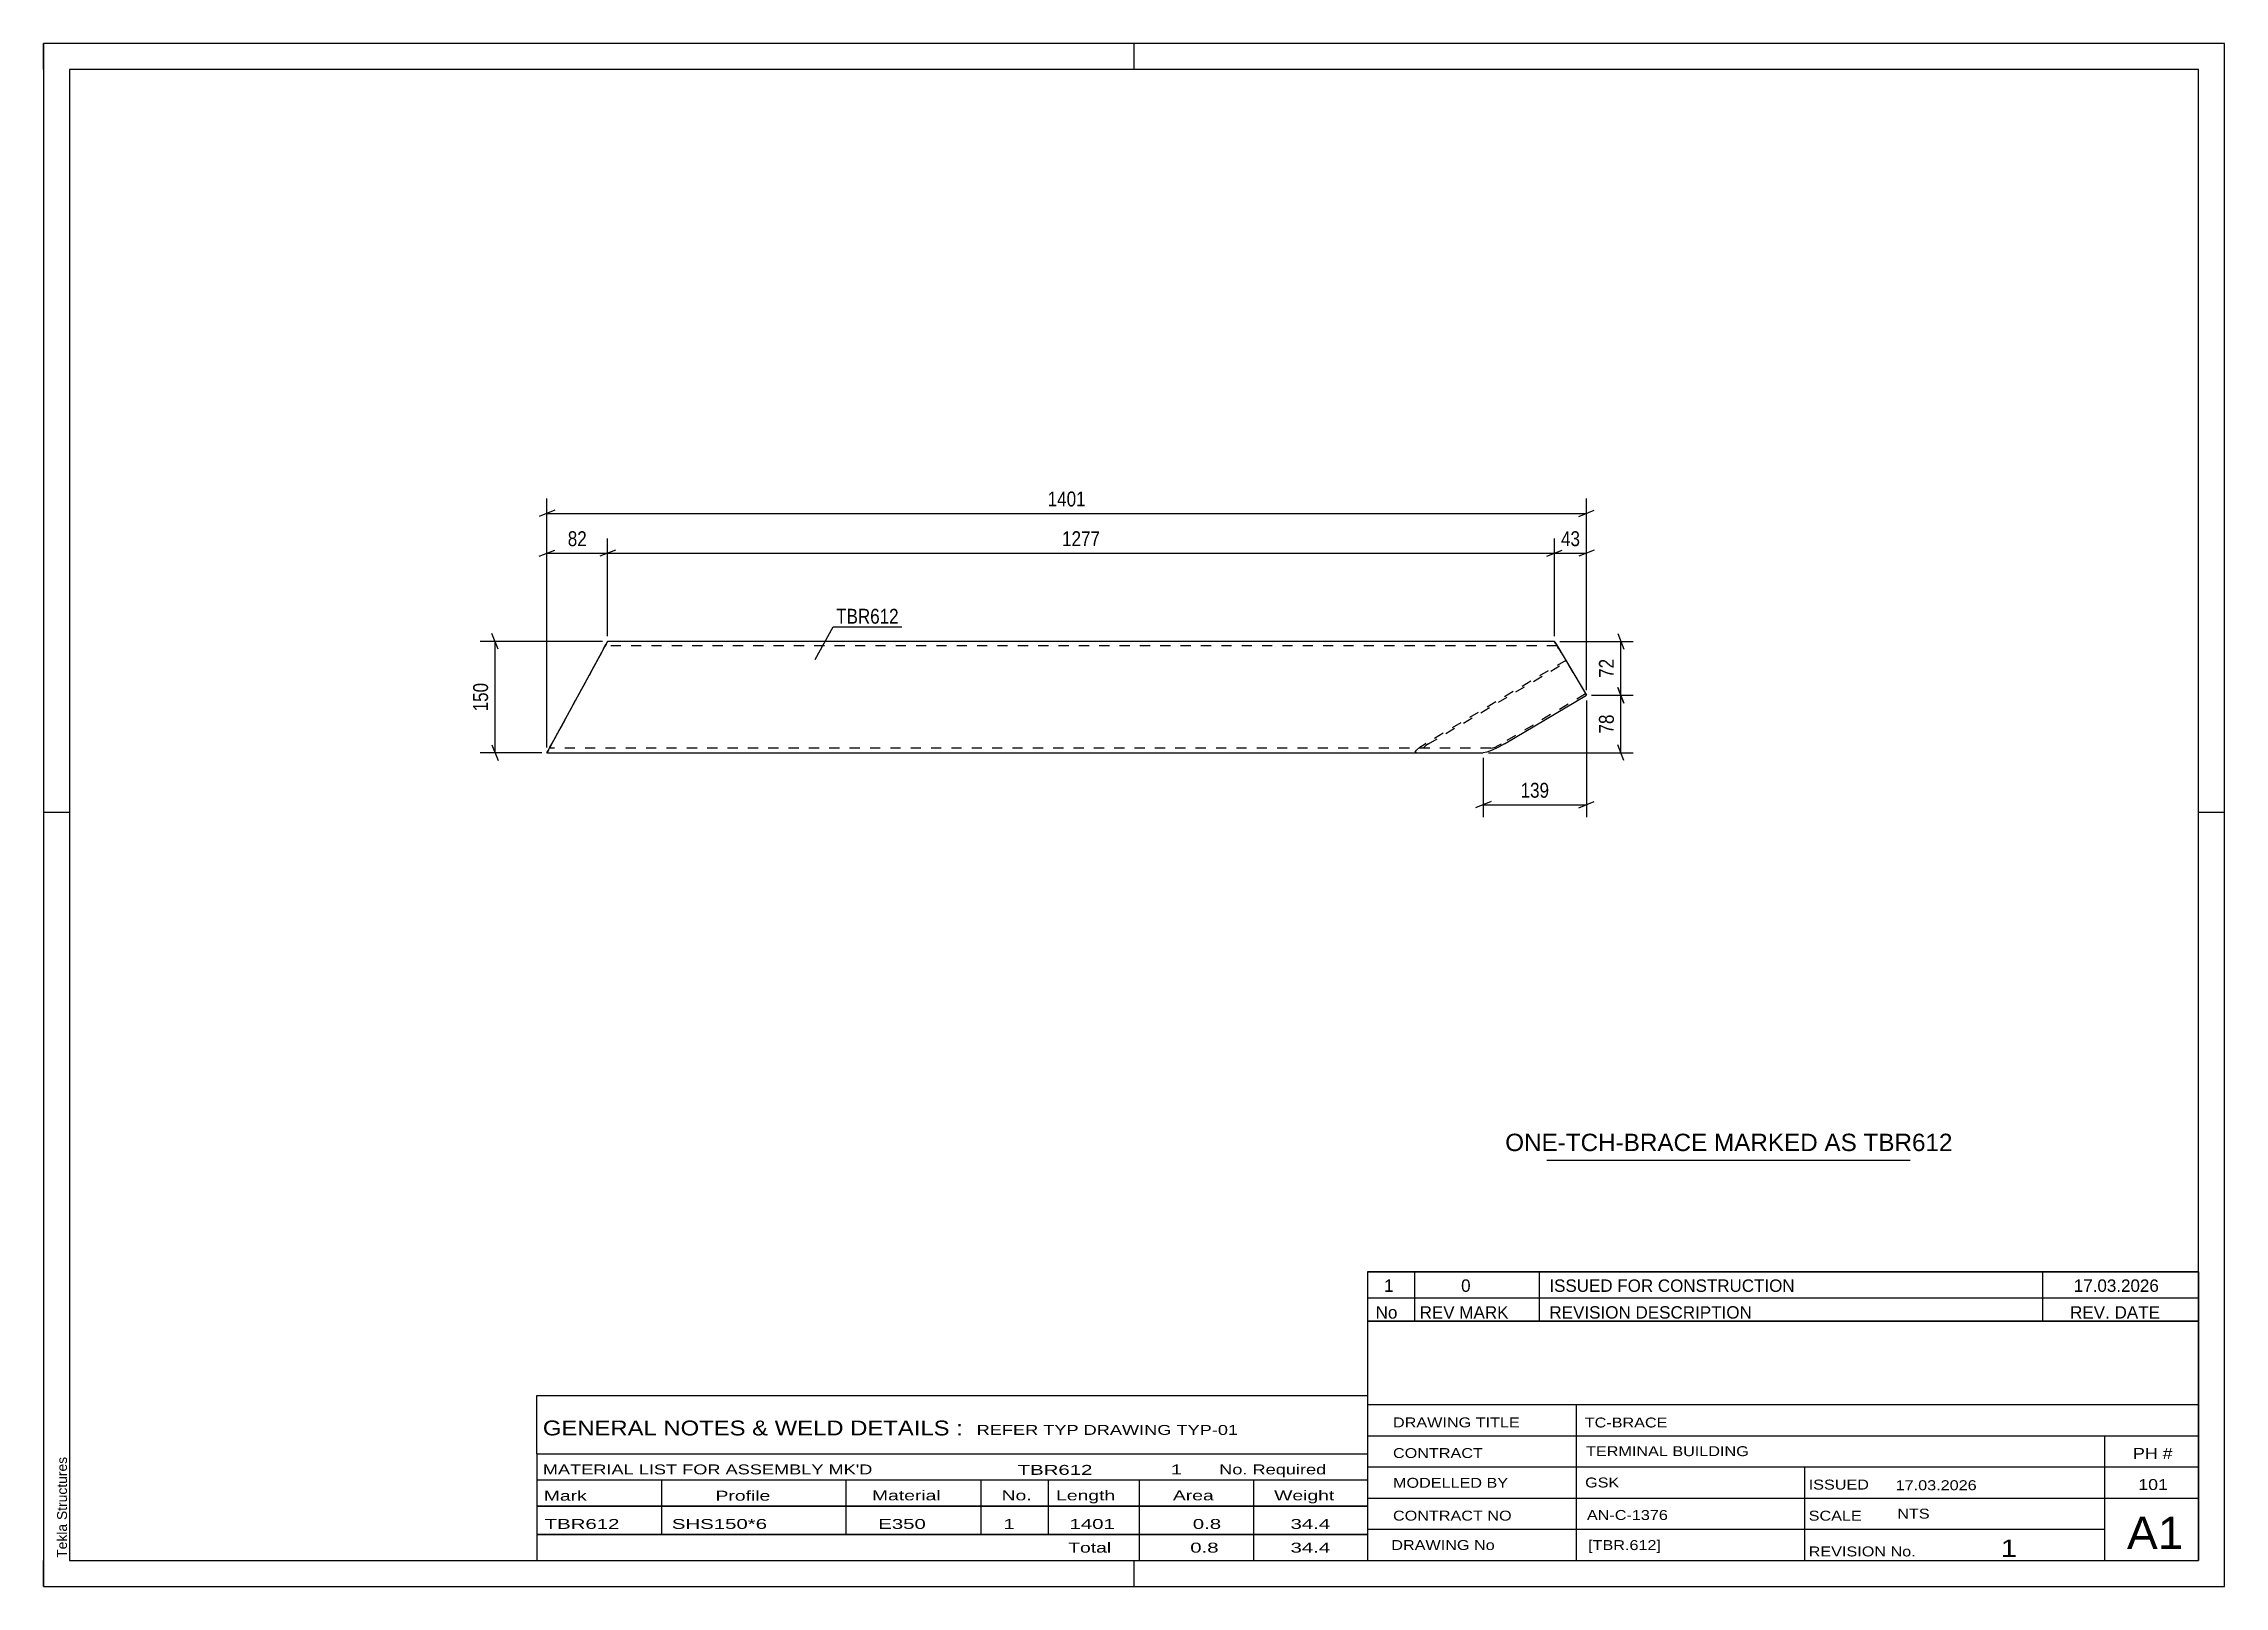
# Model space of a CAD drawing. Header units: millimetres. Extents: x 0 to 420, y 0 to 297.
import ezdxf

# ---------------------------------------------------------------- set-up
doc = ezdxf.new("R2010")
doc.units = ezdxf.units.MM
doc.linetypes.add('DXK_LINE_DOT2', pattern=[3.9198, 1.9599, -1.9599])
doc.styles.add('Arial', font='ARIAL.TTF', dxfattribs={"height": 0.2})
doc.styles.add('Arial Narrow', font='ARIALN.TTF', dxfattribs={"height": 0.2})

# ---------------------------------------------------------------- blocks, each defined once
blk = doc.blocks.new('Unknown-585399285-1162')
at = {"color": 5, "linetype": 'Continuous'}
for p, q in [((420, 297), (0, 297)), ((0, 297), (0, 0)), ((0, 292), (0, 297)), ((210, 292), (210, 297)), ((420, 0), (420, 297)), ((415, 292), (5, 292)), ((5, 292), (5, 5)), ((415, 5), (415, 292)), ((5, 149), (0, 149)), ((420, 149), (415, 149)), ((0, 0), (0, 5)), ((5, 5), (415, 5)), ((210, 0), (210, 5)), ((0, 0), (420, 0))]:
    blk.add_line(p, q, dxfattribs=at)
at = {"color": 174, "linetype": 'Continuous', "style": 'Arial'}
blk.add_text('Tekla Structures', height=1.9102, rotation=90, dxfattribs=at).set_placement((4.5, 5.5))
blk = doc.blocks.new('Part-585399285-1624 - 1618')
at = {"color": 7, "linetype": 'DXK_LINE_DOT2'}
for p, q in [((108.03, 180.85), (97.69, 161.87)), ((107.86, 180.52), (108.01, 180.8)), ((108.01, 180.8), (108.04, 180.85)), ((108.14, 181.05), (108.03, 180.85)), ((108.04, 180.85), (108.11, 180.99)), ((108.11, 180.99), (108.15, 181.05)), ((291.5, 181.05), (108.15, 181.05)), ((290.99, 181.91), (290.99, 181.91)), ((291.07, 181.78), (290.99, 181.91)), ((291.29, 181.41), (291.07, 181.78)), ((291.29, 181.41), (293.16, 178.27)), ((291.5, 181.05), (291.5, 181.05)), ((291.54, 180.99), (291.5, 181.05)), ((291.54, 180.99), (291.5, 181.05)), ((291.54, 180.99), (296.98, 171.83)), ((291.62, 180.85), (291.54, 180.99)), ((291.65, 180.8), (291.62, 180.85)), ((291.82, 180.52), (291.65, 180.8)), ((107.86, 180.52), (97.7, 161.87)), ((293.16, 178.27), (266.09, 162.19)), ((266.7, 162.19), (293.32, 178)), ((291.82, 180.52), (293.32, 178)), ((293.32, 178), (293.16, 178.27)), ((296.98, 171.83), (280.76, 162.19)), ((297.14, 171.56), (296.98, 171.83)), ((97.45, 161.4), (97.41, 161.34)), ((97.41, 161.34), (97.44, 161.4)), ((278.71, 161.34), (97.41, 161.34)), ((97.44, 161.4), (97.69, 161.87)), ((97.55, 161.59), (97.45, 161.4)), ((97.7, 161.87), (97.55, 161.59)), ((264.18, 160.61), (264.4, 160.98)), ((264.42, 160.48), (264.18, 160.61)), ((264.4, 160.98), (265.08, 161.54)), ((265.08, 161.54), (266.09, 162.19)), ((265.86, 161.59), (265.74, 161.4)), ((265.74, 161.4), (265.87, 161.34)), ((266.19, 161.87), (265.86, 161.59)), ((266.7, 162.19), (266.19, 161.87)), ((278.71, 161.34), (279.05, 161.4)), ((279.05, 161.4), (279.56, 161.59)), ((279.56, 161.59), (280.16, 161.87)), ((280.16, 161.87), (280.76, 162.19))]:
    blk.add_line(p, q, dxfattribs=at)
at = {"color": 2, "linetype": 'Continuous'}
for p, q in [((107.68, 180.19), (108.04, 180.85)), ((107.85, 180.52), (108.01, 180.8)), ((108.01, 180.8), (108.11, 180.99)), ((108.04, 180.85), (108.34, 181.41)), ((108.11, 180.99), (108.14, 181.05)), ((108.34, 181.41), (108.14, 181.05)), ((108.14, 181.05), (108.15, 181.05)), ((108.15, 181.05), (108.14, 181.05)), ((108.34, 181.41), (108.54, 181.78)), ((108.54, 181.78), (108.34, 181.41)), ((108.54, 181.78), (108.61, 181.91)), ((108.61, 181.91), (108.54, 181.78)), ((108.61, 181.91), (108.61, 181.91)), ((108.61, 181.91), (108.61, 181.91)), ((290.99, 181.91), (108.61, 181.91)), ((290.99, 181.91), (290.99, 181.91)), ((290.99, 181.91), (291.07, 181.78)), ((291.07, 181.78), (291.29, 181.41)), ((291.29, 181.41), (291.62, 180.85)), ((291.62, 180.85), (297.14, 171.56)), ((107.85, 180.52), (97.69, 161.87)), ((97.88, 162.19), (107.68, 180.19)), ((281.37, 162.19), (297.14, 171.56)), ((97.01, 160.61), (96.94, 160.48)), ((96.94, 160.48), (97.01, 160.61)), ((96.94, 160.48), (96.94, 160.48)), ((96.94, 160.48), (277.26, 160.48)), ((97.21, 160.98), (97.01, 160.61)), ((97.01, 160.61), (97.22, 160.98)), ((97.21, 160.98), (97.41, 161.34)), ((97.22, 160.98), (97.52, 161.54)), ((97.41, 161.34), (97.44, 161.4)), ((97.41, 161.34), (97.41, 161.34)), ((97.41, 161.34), (97.41, 161.34)), ((97.44, 161.4), (97.54, 161.59)), ((97.52, 161.54), (97.88, 162.19)), ((97.54, 161.59), (97.69, 161.87)), ((277.95, 160.61), (277.26, 160.48)), ((278.97, 160.98), (277.95, 160.61)), ((280.18, 161.54), (278.97, 160.98)), ((281.37, 162.19), (280.18, 161.54))]:
    blk.add_line(p, q, dxfattribs=at)
blk = doc.blocks.new('StraightDimension-585399285-1753 - 1618')
at = {"color": 7, "linetype": 'Continuous'}
for p, q in [((108.61, 182.91), (108.61, 201.76)), ((290.99, 182.91), (290.99, 201.76)), ((110.11, 199.51), (107.11, 198.31)), ((108.61, 198.91), (290.99, 198.91)), ((289.49, 198.31), (292.49, 199.51))]:
    blk.add_line(p, q, dxfattribs=at)
at = {"color": 0}
blk.add_wipeout([(204.06, 199.66), (204.06, 203.86), (195.55, 203.86), (195.55, 199.66)], dxfattribs=at)
at = {"color": 3, "style": 'Arial Narrow'}
blk.add_text('1277', height=2.863, dxfattribs=at).set_placement((196.15, 200.26))
blk = doc.blocks.new('StraightDimension-585399285-1752 - 1618')
at = {"color": 7, "linetype": 'Continuous'}
for p, q in [((290.99, 182.91), (290.99, 201.76)), ((297.14, 172.56), (297.14, 201.76)), ((289.49, 198.31), (292.49, 199.51)), ((290.99, 198.91), (297.14, 198.91)), ((298.64, 199.51), (295.64, 198.31))]:
    blk.add_line(p, q, dxfattribs=at)
at = {"color": 0}
blk.add_wipeout([(296.49, 199.66), (296.49, 203.86), (291.64, 203.86), (291.64, 199.66)], dxfattribs=at)
at = {"color": 3, "style": 'Arial Narrow'}
blk.add_text('43', height=2.863, dxfattribs=at).set_placement((292.24, 200.26))
blk = doc.blocks.new('StraightDimension-585399285-1754 - 1618')
at = {"color": 7, "linetype": 'Continuous'}
for p, q in [((96.94, 161.48), (96.94, 201.76)), ((108.61, 182.91), (108.61, 201.76)), ((95.44, 198.31), (98.44, 199.51)), ((96.94, 198.91), (108.61, 198.91)), ((110.11, 199.51), (107.11, 198.31))]:
    blk.add_line(p, q, dxfattribs=at)
at = {"color": 0}
blk.add_wipeout([(105.21, 199.66), (105.21, 203.86), (100.35, 203.86), (100.35, 199.66)], dxfattribs=at)
at = {"color": 3, "style": 'Arial Narrow'}
blk.add_text('82', height=2.863, dxfattribs=at).set_placement((100.95, 200.26))
blk = doc.blocks.new('StraightDimension-585399285-2108 - 1618')
at = {"color": 7, "linetype": 'Continuous'}
for p, q in [((291.99, 181.91), (306.16, 181.91)), ((303.16, 183.41), (304.36, 180.41)), ((303.76, 171.56), (303.76, 181.91)), ((304.36, 170.06), (303.16, 173.06)), ((298.14, 171.56), (306.16, 171.56))]:
    blk.add_line(p, q, dxfattribs=at)
at = {"color": 0}
blk.add_wipeout([(303.01, 179.16), (298.81, 179.16), (298.81, 174.3), (303.01, 174.3)], dxfattribs=at)
at = {"color": 3, "style": 'Arial Narrow'}
blk.add_text('72', height=2.863, rotation=90.0002, dxfattribs=at).set_placement((302.41, 174.9))
blk = doc.blocks.new('StraightDimension-585399285-1746 - 1618')
at = {"color": 7, "linetype": 'Continuous'}
for p, q in [((107.61, 181.91), (84.09, 181.91)), ((87.54, 180.41), (86.34, 183.41)), ((86.94, 160.48), (86.94, 181.91)), ((95.94, 160.48), (84.09, 160.48)), ((86.34, 161.98), (87.54, 158.98))]:
    blk.add_line(p, q, dxfattribs=at)
at = {"color": 0}
blk.add_wipeout([(86.19, 174.54), (81.99, 174.54), (81.99, 167.85), (86.19, 167.85)], dxfattribs=at)
at = {"color": 3, "style": 'Arial Narrow'}
blk.add_text('150', height=2.863, rotation=90.0002, dxfattribs=at).set_placement((85.59, 168.45))
blk = doc.blocks.new('StraightDimension-585399285-1770 - 1618')
at = {"color": 7, "linetype": 'Continuous'}
for p, q in [((98.44, 207.16), (95.44, 205.96)), ((96.94, 161.48), (96.94, 209.41)), ((96.94, 206.56), (297.14, 206.56)), ((295.64, 205.96), (298.64, 207.16)), ((297.14, 172.56), (297.14, 209.41))]:
    blk.add_line(p, q, dxfattribs=at)
at = {"color": 0}
blk.add_wipeout([(201.3, 207.31), (201.3, 211.51), (192.78, 211.51), (192.78, 207.31)], dxfattribs=at)
at = {"color": 3, "style": 'Arial Narrow'}
blk.add_text('1401', height=2.863, dxfattribs=at).set_placement((193.38, 207.91))
blk = doc.blocks.new('StraightDimension-585399285-1994 - 1618')
at = {"color": 7, "linetype": 'Continuous'}
for p, q in [((297.14, 170.56), (297.14, 148.08)), ((277.26, 159.48), (277.26, 148.08)), ((278.76, 151.08), (275.76, 149.88)), ((277.26, 150.48), (297.14, 150.48)), ((295.64, 149.88), (298.64, 151.08))]:
    blk.add_line(p, q, dxfattribs=at)
at = {"color": 0}
blk.add_wipeout([(290.54, 151.23), (290.54, 155.43), (283.86, 155.43), (283.86, 151.23)], dxfattribs=at)
at = {"color": 3, "style": 'Arial Narrow'}
blk.add_text('139', height=2.863, dxfattribs=at).set_placement((284.46, 151.83))
blk = doc.blocks.new('StraightDimension-585399285-2109 - 1618')
at = {"color": 7, "linetype": 'Continuous'}
for p, q in [((303.16, 173.06), (304.36, 170.06)), ((298.14, 171.56), (306.16, 171.56)), ((303.76, 160.48), (303.76, 171.56)), ((278.26, 160.48), (306.16, 160.48)), ((304.36, 158.98), (303.16, 161.98))]:
    blk.add_line(p, q, dxfattribs=at)
at = {"color": 0}
blk.add_wipeout([(303.01, 168.45), (298.81, 168.45), (298.81, 163.59), (303.01, 163.59)], dxfattribs=at)
at = {"color": 3, "style": 'Arial Narrow'}
blk.add_text('78', height=2.863, rotation=90.0002, dxfattribs=at).set_placement((302.41, 164.19))
blk = doc.blocks.new('Unknown-585399285-2222')
at = {"color": 7, "linetype": 'Continuous'}
for p, q in [((95, 36.75), (255, 36.75)), ((95, 25.5), (95, 36.75)), ((255, 36.75), (255, 25.5)), ((95, 25.5), (255, 25.5)), ((95, 25.5), (95, 20.5)), ((255, 25.5), (255, 20.5)), ((95, 20.5), (255, 20.5)), ((95, 20.5), (95, 15.5)), ((119, 20.5), (119, 15.5)), ((154.5, 20.5), (154.5, 15.5)), ((180.5, 20.5), (180.5, 15.5)), ((193.5, 20.5), (193.5, 15.5)), ((211, 20.5), (211, 15.5)), ((233, 20.5), (233, 15.5)), ((255, 20.5), (255, 15.5)), ((95, 15.5), (255, 15.5)), ((95, 15.45), (95, 10.05)), ((95, 15.45), (255, 15.45)), ((119, 15.5), (119, 10)), ((154.5, 15.5), (154.5, 10)), ((180.5, 15.5), (180.5, 10)), ((193.5, 15.5), (193.5, 10)), ((211, 15.5), (211, 10)), ((233, 15.5), (233, 10)), ((255, 15.45), (255, 10.05)), ((95, 10.05), (255, 10.05)), ((95, 10), (255, 10)), ((95, 10), (95, 5)), ((211, 10), (211, 5)), ((233, 10), (233, 5)), ((255, 10), (255, 5)), ((95, 5), (255, 5))]:
    blk.add_line(p, q, dxfattribs=at)
at = {"color": 7, "style": 'Arial Narrow'}
for s, height, width, p in [('GENERAL NOTES & WELD DETAILS :', 2.8633, 1.4, (96.15, 29.06)), ('REFER TYP DRAWING TYP-01', 1.9089, 1.6, (179.7, 29.16)), ("MATERIAL LIST FOR ASSEMBLY MK'D", 1.9089, 1.6, (96.15, 21.56)), ('TBR612', 1.909, 1.794707, (187.59, 21.47)), ('1', 1.91, 1.794707, (217.08, 21.56)), ('No. Required', 1.9089, 1.6, (226.41, 21.56)), ('Mark', 1.909, 1.7, (96.34, 16.5)), ('Profile', 1.909, 1.7, (129.41, 16.5)), ('Material', 1.909, 1.7, (159.54, 16.56)), ('No.', 1.909, 1.7, (184.5, 16.56)), ('Length', 1.909, 1.7, (195, 16.56)), ('Area', 1.909, 1.7, (217.5, 16.56)), ('Weight', 1.909, 1.7, (237, 16.56))]:
    blk.add_text(s, height=height, dxfattribs=dict(at, width=width)).set_placement(p)
at = {"color": 7, "linetype": 'Continuous', "style": 'Arial Narrow'}
for s, height, width, p in [('TBR612', 1.909, 1.794707, (96.5, 11.06)), ('SHS150*6', 1.909, 1.794707, (121, 11.06)), ('E350', 1.909, 1.794707, (160.74, 11.06)), ('1', 1.91, 1.794707, (184.86, 11.06)), ('1401', 1.909, 1.794707, (197.58, 11.06)), ('0.8', 1.909, 1.794707, (221.32, 11.06)), ('34.4', 1.909, 1.794707, (240.14, 11.06)), ('Total', 1.909, 1.7, (197.33, 6.5)), ('0.8', 1.909, 1.794707, (220.83, 6.5)), ('34.4', 1.909, 1.794707, (240.14, 6.5))]:
    blk.add_text(s, height=height, dxfattribs=dict(at, width=width)).set_placement(p)
blk = doc.blocks.new('Unknown-585399285-2220')
at = {"color": 7, "linetype": 'Continuous'}
for p, q in [((255, 51.05), (255, 5)), ((255, 51.05), (415, 51.05)), ((415, 51), (415, 5)), ((255, 35), (415, 35)), ((295.14, 35), (295.14, 5)), ((255, 29), (415, 29)), ((397, 5.05), (397, 29.05)), ((255, 23), (415, 23)), ((339.14, 23), (339.14, 5)), ((255, 17), (415, 17)), ((255, 11), (397, 11)), ((255, 5), (415, 5))]:
    blk.add_line(p, q, dxfattribs=at)
at = {"color": 7, "style": 'Arial Narrow'}
for s, height, width, p in [('DRAWING TITLE', 1.9089, 1.425378, (259.88, 30.61)), ('TC-BRACE', 1.909, 1.425378, (296.81, 30.59)), ('CONTRACT', 1.909, 1.425378, (259.88, 24.71)), ('TERMINAL BUILDING', 1.9089, 1.425378, (297.06, 25.07)), ('MODELLED BY', 1.9089, 1.425378, (259.88, 18.98)), ('GSK', 1.909, 1.425378, (296.88, 19.04)), ('ISSUED', 1.909, 1.425378, (339.94, 18.64)), ('17.03.2026', 1.909, 1.425378, (356.69, 18.52)), ('CONTRACT NO', 1.9089, 1.425378, (259.88, 12.66)), ('AN-C-1376', 1.909, 1.425378, (297.23, 12.78)), ('SCALE', 1.909, 1.425378, (339.94, 12.65)), ('A1', 6.204, 1.25, (401.24, 7.2)), ('DRAWING No', 1.909, 1.425378, (259.56, 7)), ('[TBR.612]', 1.909, 1.425378, (297.46, 6.99)), ('1', 3.34, 1.5, (376.91, 5.68)), ('REVISION No.', 1.9089, 1.425378, (339.94, 5.77))]:
    blk.add_text(s, height=height, dxfattribs=dict(at, width=width)).set_placement(p)
at = {"color": 7, "linetype": 'Continuous', "style": 'Arial Narrow'}
for s, height, width, p in [('PH #', 2.1, 1.42538, (402.4, 24.55)), ('101', 2.1, 1.42538, (403.41, 18.55)), ('NTS', 1.909, 1.425378, (357, 13.05))]:
    blk.add_text(s, height=height, dxfattribs=dict(at, width=width)).set_placement(p)
blk = doc.blocks.new('Unknown-585399285-2221')
at = {"color": 7, "linetype": 'Continuous'}
for p, q in [((255, 60.55), (415, 60.55)), ((415, 60.55), (255, 60.55)), ((255, 60.55), (255, 55.55)), ((264, 60.55), (264, 55.55)), ((288, 60.55), (288, 55.55)), ((385, 60.55), (385, 55.55)), ((415, 60.55), (415, 55.55)), ((255, 55.55), (415, 55.55)), ((255, 55.55), (255, 51.05)), ((255, 55.55), (415, 55.55)), ((264, 55.55), (264, 51.05)), ((288, 55.55), (288, 51.05)), ((385, 55.55), (385, 51.05)), ((415, 55.55), (415, 51.05)), ((415, 51.05), (255, 51.05))]:
    blk.add_line(p, q, dxfattribs=at)
at = {"color": 7, "linetype": 'Continuous', "style": 'Arial Narrow'}
for s, height, width, p in [('1', 2.39, 1.196471, (258.16, 56.7)), ('0', 2.39, 1.196471, (273, 56.7)), ('ISSUED FOR CONSTRUCTION', 2.3861, 1.196471, (290, 56.7)), ('17.03.2026', 2.386, 1.196471, (391, 56.7)), ('No', 2.386, 1.2, (256.54, 51.55)), ('REV MARK', 2.386, 1.2, (265, 51.55)), ('REVISION DESCRIPTION', 2.3861, 1.2, (290, 51.55)), ('REV. DATE', 2.386, 1.2, (390.28, 51.55))]:
    blk.add_text(s, height=height, dxfattribs=dict(at, width=width)).set_placement(p)
blk = doc.blocks.new('Unknown-585399285-2223')
at = {"color": 7, "linetype": 'Continuous'}
blk.add_line((289.5, 82.05), (359.5, 82.05), dxfattribs=at)
at = {"color": 7, "style": 'Arial'}
blk.add_text('ONE-TCH-BRACE MARKED AS TBR612', height=3.3428, dxfattribs=at).set_placement((281.49, 83.8))
blk = doc.blocks.new('Mark-585399285-1653 - 1618')
at = {"color": 0}
blk.add_wipeout([(164.69, 185.33), (164.69, 188.33), (152.63, 188.33), (152.63, 185.33)], dxfattribs=at)
blk.add_wipeout([(164.69, 185.33), (164.69, 188.33), (152.63, 188.33), (152.63, 185.33)], dxfattribs=at)
at = {"color": 30, "linetype": 'Continuous'}
for p, q in [((148.59, 178.44), (152.03, 184.73)), ((152.03, 184.73), (165.29, 184.73))]:
    blk.add_line(p, q, dxfattribs=at)
at = {"color": 3, "style": 'Arial Narrow'}
blk.add_text('TBR612', height=2.863, dxfattribs=at).set_placement((152.63, 185.33))

msp = doc.modelspace()

# ---------------------------------------------------------------- block references
for name in ['Unknown-585399285-1162', 'Part-585399285-1624 - 1618', 'Unknown-585399285-2223', 'Unknown-585399285-2221', 'Unknown-585399285-2220', 'Unknown-585399285-2222']:
    msp.add_blockref(name, (0, 0))

# ---------------------------------------------------------------- next in the draw order: block references
msp.add_blockref('StraightDimension-585399285-1753 - 1618', (0, 0))

# ---------------------------------------------------------------- next in the draw order: block references
for name in ['StraightDimension-585399285-1754 - 1618', 'StraightDimension-585399285-1752 - 1618']:
    msp.add_blockref(name, (0, 0))

# ---------------------------------------------------------------- next in the draw order: block references
for name in ['StraightDimension-585399285-1746 - 1618', 'StraightDimension-585399285-2108 - 1618']:
    msp.add_blockref(name, (0, 0))

# ---------------------------------------------------------------- next in the draw order: block references
msp.add_blockref('StraightDimension-585399285-1770 - 1618', (0, 0))

# ---------------------------------------------------------------- next in the draw order: block references
for name in ['Mark-585399285-1653 - 1618', 'StraightDimension-585399285-1994 - 1618']:
    msp.add_blockref(name, (0, 0))

# ---------------------------------------------------------------- next in the draw order: block references
msp.add_blockref('StraightDimension-585399285-2109 - 1618', (0, 0))

doc.saveas('drawing.dxf')
